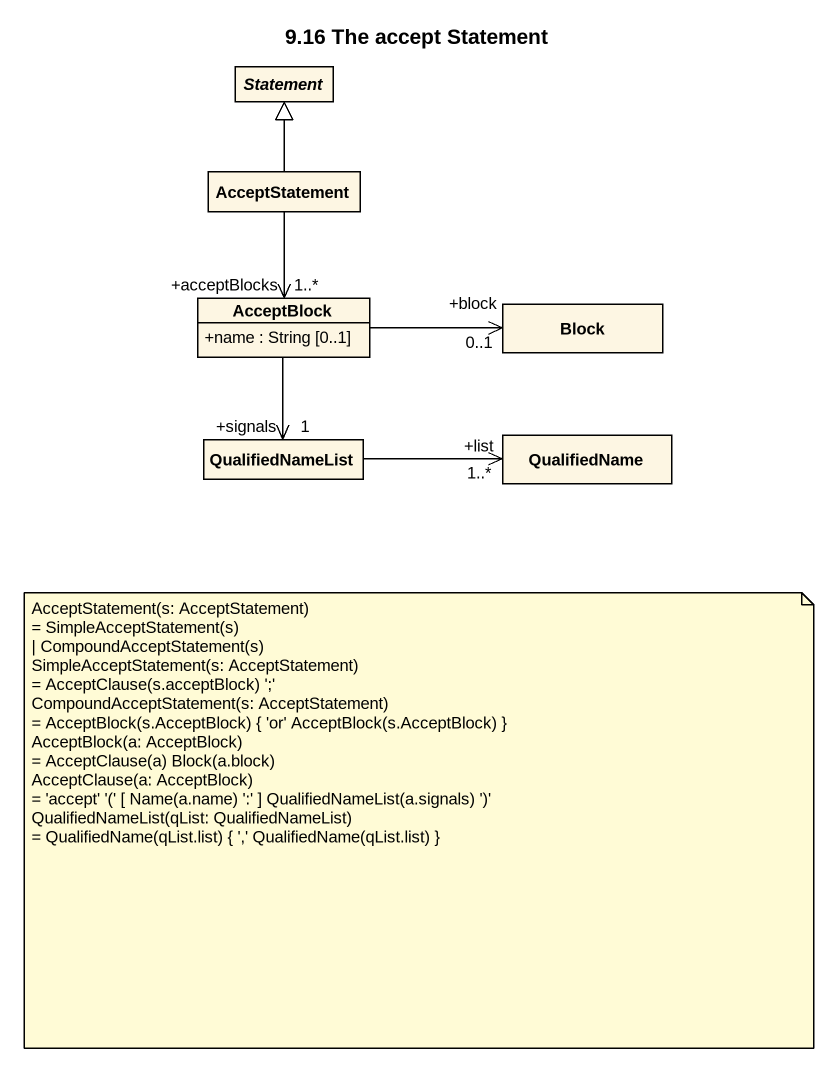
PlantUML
@startuml
title 9.16 The accept Statement
hide circle
hide empty members
skinparam classAttributeIconSize 0
abstract class Statement
class AcceptStatement
class AcceptBlock {
  +name : String [0..1]
}
class Block
class QualifiedNameList
class QualifiedName
AcceptStatement -up-|> Statement
AcceptStatement --> "+acceptBlocks\n1..*" AcceptBlock
AcceptBlock -right-> "+block\n0..1" Block
AcceptBlock --> "+signals\n1" QualifiedNameList
QualifiedNameList -right-> "+list\n1..*" QualifiedName
note as N1
  AcceptStatement(s: AcceptStatement)
  ~= SimpleAcceptStatement(s)
  ~| CompoundAcceptStatement(s)
  SimpleAcceptStatement(s: AcceptStatement)
  ~= AcceptClause(s.acceptBlock) ';'
  CompoundAcceptStatement(s: AcceptStatement)
  ~= AcceptBlock(s.AcceptBlock) { 'or' AcceptBlock(s.AcceptBlock) }
  AcceptBlock(a: AcceptBlock)
  ~= AcceptClause(a) Block(a.block)
  AcceptClause(a: AcceptBlock)
  ~= 'accept' '(' [ Name(a.name) ':' ] QualifiedNameList(a.signals) ')'
  QualifiedNameList(qList: QualifiedNameList)
  ~= QualifiedName(qList.list) { ',' QualifiedName(qList.list) }
end note
@enduml
